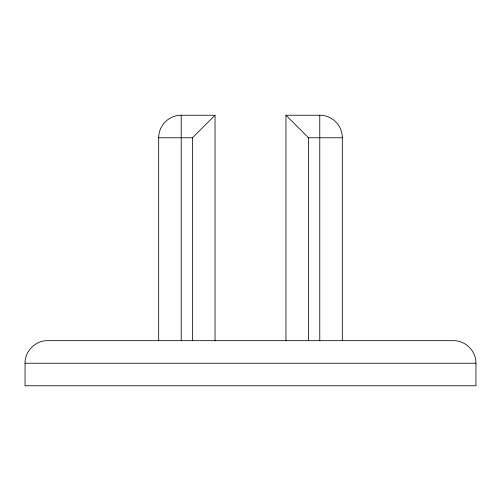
<?xml version="1.0" encoding="UTF-8"?>
<svg xmlns="http://www.w3.org/2000/svg" width="501" height="501" viewBox="0 0 501 501"><rect width="100%" height="100%" fill="white"/><g stroke="black" fill="none" stroke-linecap="round" stroke-linejoin="round"><path stroke-width="0.75" d="M25.05 363.225C24.743 351.176 35.552 340.373 47.595 340.68L453.405 340.68C465.448 340.373 476.257 351.176 475.95 363.225L475.95 385.77L25.05 385.77L25.05 363.225L475.95 363.225M192.497 340.68L192.497 137.775L215.023 115.249L181.224 115.23A22.545 22.545 0 0 0 158.679 137.775L158.679 340.68M285.958 340.68L285.958 115.23L319.776 115.23A22.545 22.545 0 0 1 342.321 137.775L342.321 340.68M158.679 137.775L192.497 137.775M285.977 115.249L308.503 137.775L342.321 137.775M319.776 115.23L319.776 340.68M308.503 137.775L308.503 340.68M215.042 115.23L215.042 340.68M181.224 115.23L181.224 340.68"/></g></svg>
